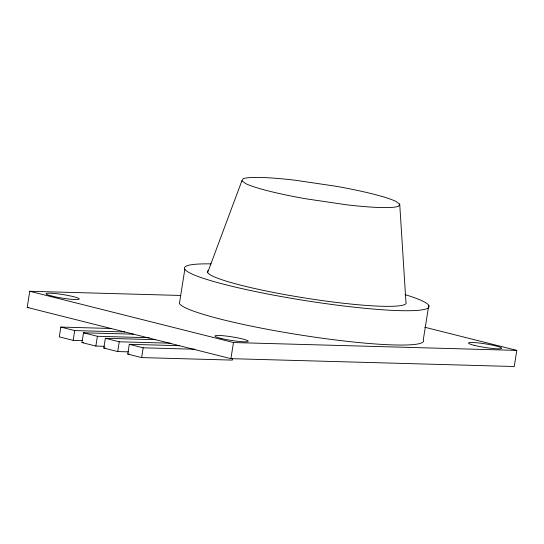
<?xml version="1.0" encoding="UTF-8"?>
<svg xmlns="http://www.w3.org/2000/svg" width="544" height="544" viewBox="0 0 544 544"><rect width="100%" height="100%" fill="white"/><g stroke="black" fill="none" stroke-linecap="round" stroke-linejoin="round"><path stroke-width="0.82" d="M424.796 327.243L516.8 350.39L514.243 366.52L230.921 358.666L27.2 307.408L29.757 291.278L180.751 295.46M110.915 328.474L60.833 327.08L59.282 336.865L73.161 340.36L82.484 340.619M73.161 340.36L74.712 330.575L124.794 331.962M104.332 346.304L95.853 346.066L81.974 342.577L83.524 332.792L133.606 334.179M95.853 346.066L97.403 336.287L149.178 337.722M128.704 351.866L117.688 351.56L103.809 348.072L105.359 338.286L155.441 339.674M117.688 351.56L119.238 341.782L171.013 343.216M232.587 358.469L232.329 360.101L141.63 357.585L127.752 354.09L129.302 344.311L179.384 345.698M141.63 357.585L143.181 347.806L194.956 349.241M184.838 269.226L179.404 303.545A123.808 13.369 9 0 0 310.57 336.552A123.808 13.369 9 0 0 423.314 339.68L428.747 305.354M230.921 358.666L233.478 342.536L516.8 350.39M207.658 272.605L241.862 180.86L243.12 178.772A81.369 8.786 9 0 1 295.032 180.207L335.886 186.238A78.982 8.527 9 0 1 395.61 201.266L399.724 204.15L405.926 301.974A100.64 10.866 9 0 1 304.518 297.935A100.64 10.866 9 0 1 208.107 270.518M399.724 204.15L398.466 206.237A81.369 8.786 9 0 1 346.555 204.796L305.701 198.771A78.982 8.527 9 0 1 245.976 183.743L241.862 180.86M27.2 307.408L28.893 307.455M81.974 342.577L83.667 342.625M103.809 348.072L105.502 348.112M127.752 354.09L129.445 354.137M29.757 291.278L233.478 342.536M60.833 327.08L74.712 330.575M83.524 332.792L97.403 336.287M105.359 338.286L119.238 341.782M129.302 344.311L143.181 347.806M405.069 294.617A123.808 13.369 9 0 1 387.831 310.114A123.808 13.369 9 0 1 222.564 283.927A123.808 13.369 9 0 1 211.147 263.888M474.3 345.345A16.776 1.809 9 0 0 501.391 348.534A16.776 1.809 9 0 0 479.624 343.06A16.776 1.809 9 0 0 474.3 345.345M220.844 338.348A16.776 1.809 9 0 0 247.935 341.537A16.776 1.809 9 0 0 226.161 336.056A16.776 1.809 9 0 0 220.844 338.348M51.864 296.065A16.776 1.809 9 0 0 78.955 299.254A16.776 1.809 9 0 0 57.181 293.774A16.776 1.809 9 0 0 51.864 296.065"/></g></svg>
